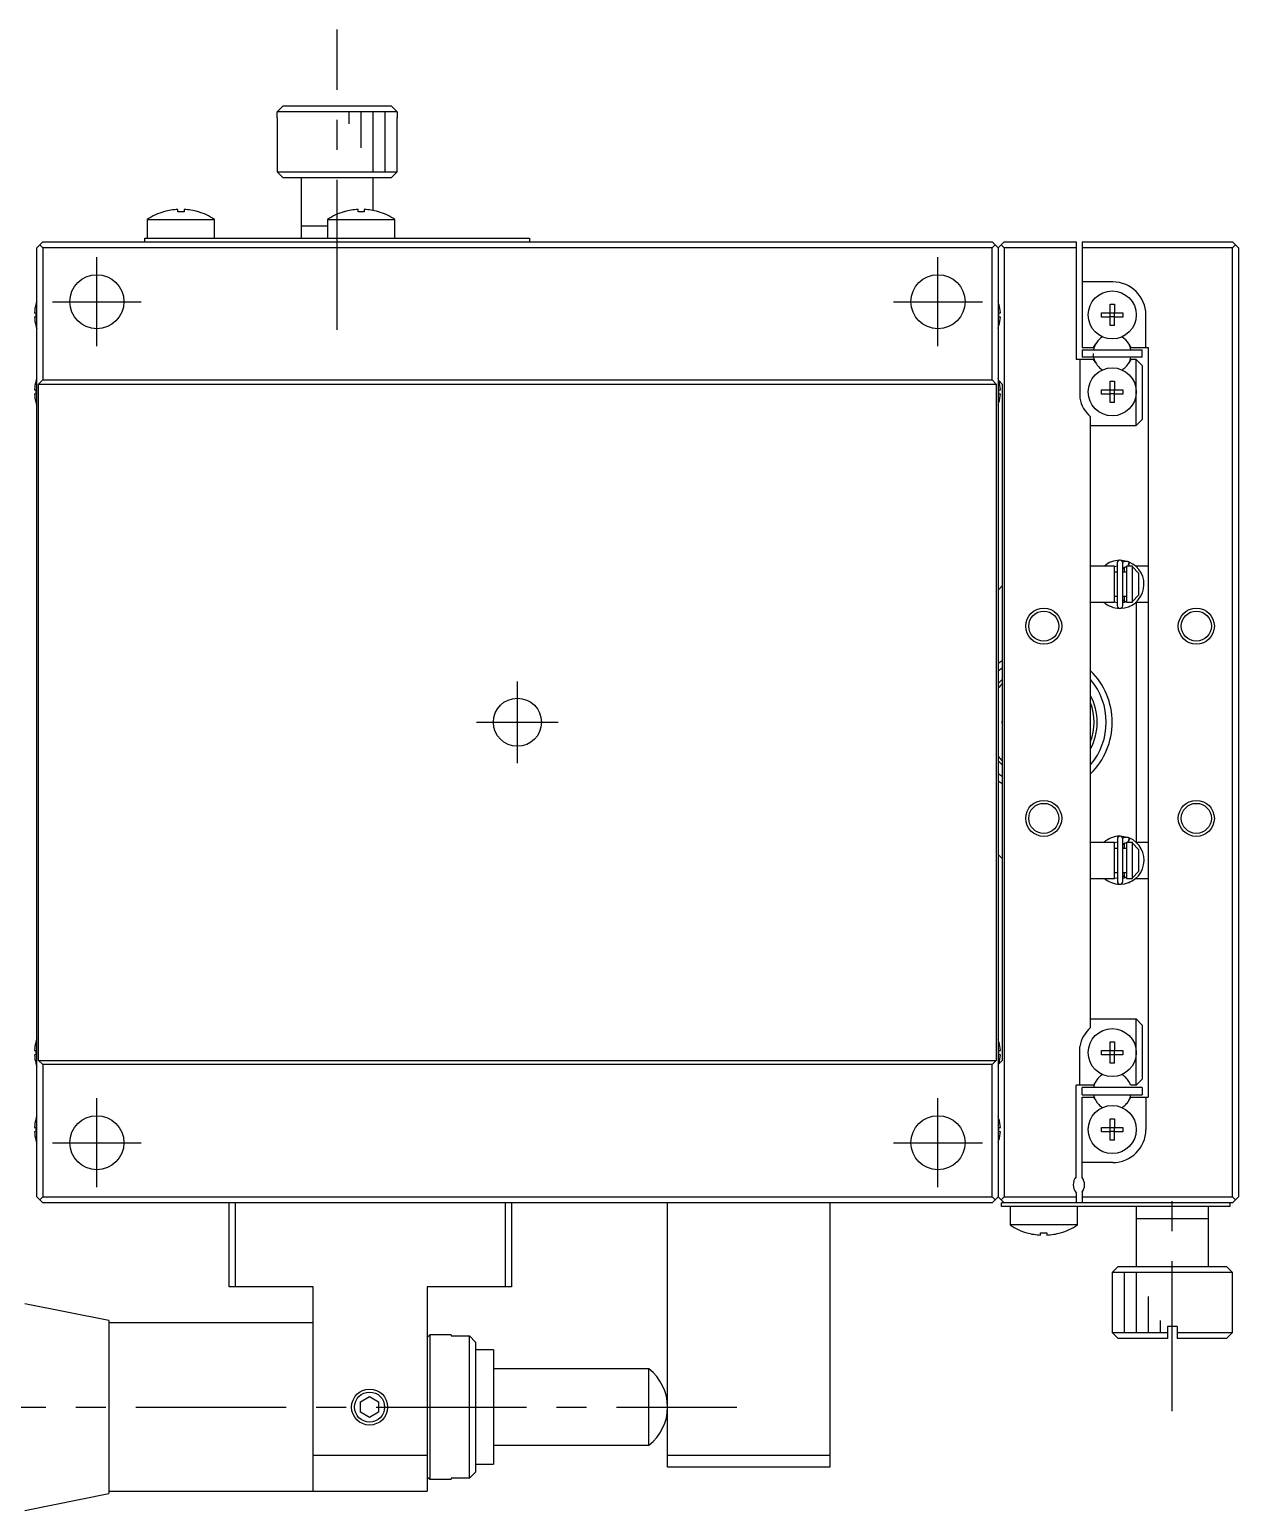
# Model space of a CAD drawing. Extents: x -465 to 395, y -48 to 622.
# Drawn here: x 294.6 to 395.2, y 263.7 to 386.9 of the extents above; entities that cross this region are included whole.
import ezdxf

# ---------------------------------------------------------------- set-up
doc = ezdxf.new("R2010")
doc.units = 0
doc.header["$LTSCALE"] = 10
doc.linetypes.add('CENTER', pattern=[2, 1.25, -0.25, 0.25, -0.25])
doc.layers.get('0').update_dxf_attribs({"linetype": 'CONTINUOUS'})
doc.layers.add('CENTER', color=1, linetype='CENTER')

msp = doc.modelspace()

# ---------------------------------------------------------------- linework, layer by layer
at = {"color": 7, "linetype": 'CONTINUOUS'}
for p, q in [((315.198112, 380.080489), (315.699899, 380.580489)), ((315.198112, 379.580489), (315.198112, 380.080489)), ((325.166061, 380.080489), (315.198112, 380.080489)), ((315.699899, 380.580489), (324.664273, 380.580489)), ((324.664273, 380.580489), (325.166061, 380.080489)), ((325.166061, 380.080489), (325.166061, 379.580489)), ((315.182086, 379.580489), (315.198112, 379.580489)), ((315.182086, 379.580489), (315.182086, 375.080489)), ((325.166061, 379.580489), (325.182086, 379.580489)), ((325.182086, 375.080489), (325.182086, 379.580489)), ((315.182086, 375.080489), (325.182086, 375.080489)), ((315.182086, 375.080489), (315.682086, 374.580489)), ((324.682086, 374.580489), (325.182086, 375.080489)), ((324.682086, 374.580489), (315.682086, 374.580489)), ((317.182086, 374.580489), (317.182086, 369.580489)), ((323.182086, 371.872564), (323.182086, 374.580489)), ((304.382086, 371.122952), (304.382086, 369.580489)), ((304.382086, 371.122952), (309.982086, 371.122952)), ((305.782947, 371.773693), (305.779939, 371.779862)), ((306.922086, 371.773693), (306.922086, 371.966951)), ((307.442086, 371.773693), (306.922086, 371.773693)), ((307.442086, 371.966951), (307.442086, 371.773693)), ((308.584234, 371.779862), (308.581225, 371.773693)), ((309.982086, 369.580489), (309.982086, 371.122952)), ((319.382086, 371.122952), (319.382086, 369.580489)), ((319.382086, 371.122952), (324.982086, 371.122952)), ((320.782947, 371.773693), (320.779939, 371.779862)), ((321.922086, 371.773693), (321.922086, 371.966951)), ((322.442086, 371.773693), (321.922086, 371.773693)), ((322.442086, 371.966951), (322.442086, 371.773693)), ((323.584234, 371.779862), (323.581225, 371.773693)), ((324.982086, 369.580489), (324.982086, 371.122952)), ((319.382086, 370.580489), (317.182086, 370.580489)), ((295.682086, 369.280489), (295.182086, 368.780489)), ((295.182086, 289.780489), (295.182086, 368.780489)), ((295.682086, 368.780489), (295.432086, 369.030489)), ((295.682086, 369.280489), (374.682086, 369.280489)), ((374.682086, 368.780489), (295.682086, 368.780489)), ((295.682086, 368.780489), (295.682086, 357.780489)), ((304.182086, 369.280489), (304.182086, 369.580489)), ((304.182086, 369.580489), (336.182086, 369.580489)), ((336.182086, 369.580489), (336.182086, 369.280489)), ((375.182086, 368.780489), (374.682086, 369.280489)), ((374.932086, 369.030489), (374.682086, 368.780489)), ((374.682086, 357.780489), (374.682086, 368.780489)), ((375.682086, 369.280489), (375.182086, 368.780489)), ((375.182086, 368.780489), (375.182086, 289.780489)), ((375.682086, 368.780489), (375.432086, 369.030489)), ((375.682086, 369.280489), (381.682086, 369.280489)), ((381.682086, 368.780489), (375.682086, 368.780489)), ((375.682086, 368.780489), (375.682086, 289.780489)), ((381.682086, 369.280489), (381.682086, 359.480489)), ((382.182086, 369.280489), (394.682086, 369.280489)), ((382.182086, 369.280489), (382.182086, 360.480489)), ((394.682086, 368.780489), (382.182086, 368.780489)), ((394.682086, 369.280489), (395.182086, 368.780489)), ((394.932086, 369.030489), (394.682086, 368.780489)), ((394.682086, 289.780489), (394.682086, 368.780489)), ((395.182086, 368.780489), (395.182086, 289.780489)), ((384.732086, 365.930489), (382.182086, 365.930489)), ((295.107942, 364.069105), (295.112565, 364.06685)), ((375.251608, 364.06685), (375.25623, 364.069105)), ((384.502086, 364.06685), (384.862086, 364.06685)), ((384.502086, 363.360489), (384.502086, 364.06685)), ((384.862086, 364.06685), (384.862086, 363.360489)), ((294.992227, 363.360489), (295.112565, 363.360489)), ((295.112565, 363.000489), (294.992227, 363.000489)), ((295.112565, 363.360489), (295.112565, 363.000489)), ((375.251608, 363.360489), (375.371945, 363.360489)), ((375.251608, 363.000489), (375.251608, 363.360489)), ((375.371945, 363.000489), (375.251608, 363.000489)), ((383.795725, 363.360489), (384.502086, 363.360489)), ((383.795725, 363.000489), (383.795725, 363.360489)), ((384.502086, 363.000489), (383.795725, 363.000489)), ((384.512458, 363.350117), (384.502086, 363.360489)), ((384.512458, 363.010861), (384.502086, 363.000489)), ((384.502086, 362.294127), (384.502086, 363.000489)), ((384.512458, 363.010861), (384.512458, 363.350117)), ((384.512458, 363.350117), (384.851714, 363.350117)), ((384.851714, 363.010861), (384.512458, 363.010861)), ((384.851714, 363.350117), (384.862086, 363.360489)), ((384.851714, 363.350117), (384.851714, 363.010861)), ((384.851714, 363.010861), (384.862086, 363.000489)), ((384.862086, 363.360489), (385.568448, 363.360489)), ((385.568448, 363.000489), (384.862086, 363.000489)), ((384.862086, 362.294127), (384.862086, 363.000489)), ((385.568448, 363.360489), (385.568448, 363.000489)), ((387.482086, 360.480489), (387.482086, 363.180489)), ((295.112565, 362.294127), (295.107942, 362.291873)), ((375.25623, 362.291873), (375.251608, 362.294127)), ((384.862086, 362.294127), (384.502086, 362.294127)), ((382.182086, 360.480489), (383.137674, 360.480489)), ((382.182086, 360.280489), (382.182086, 359.680489)), ((382.182086, 360.280489), (387.182086, 360.280489)), ((383.137674, 360.480489), (383.307271, 360.774239)), ((386.056902, 360.774239), (386.226498, 360.480489)), ((386.226498, 360.480489), (387.682086, 360.480489)), ((387.182086, 359.680489), (387.182086, 360.280489)), ((387.682086, 360.480489), (387.682086, 298.080489)), ((383.137674, 359.480489), (381.682086, 359.480489)), ((381.982086, 359.480489), (381.982086, 356.258474)), ((387.182086, 359.680487), (382.182086, 359.680487)), ((383.307271, 359.186739), (383.137674, 359.480489)), ((386.226498, 359.480489), (386.056902, 359.186739)), ((386.682086, 359.480489), (386.226498, 359.480489)), ((386.682086, 359.480489), (387.182086, 358.980489)), ((386.682086, 353.980489), (386.682086, 359.480489)), ((387.182086, 358.980489), (387.182086, 354.480489)), ((295.107942, 357.669105), (295.112565, 357.66685)), ((295.332086, 357.430489), (295.682086, 357.780489)), ((295.332086, 301.130489), (295.332086, 357.430489)), ((295.332086, 357.430489), (375.032086, 357.430489)), ((295.682086, 357.780489), (374.682086, 357.780489)), ((374.682086, 357.780489), (375.032086, 357.430489)), ((375.032086, 357.430489), (375.032086, 301.130489)), ((375.240387, 357.722188), (375.532086, 357.430489)), ((375.251608, 357.66685), (375.25623, 357.669105)), ((375.532086, 357.430489), (375.532086, 301.130489)), ((384.502086, 357.66685), (384.862086, 357.66685)), ((384.502086, 356.960489), (384.502086, 357.66685)), ((384.862086, 357.66685), (384.862086, 356.960489)), ((294.992227, 356.960489), (295.112565, 356.960489)), ((295.112565, 356.600489), (294.992227, 356.600489)), ((295.112565, 356.960489), (295.112565, 356.600489)), ((375.251608, 356.960489), (375.371945, 356.960489)), ((375.251608, 356.600489), (375.251608, 356.960489)), ((375.371945, 356.600489), (375.251608, 356.600489)), ((383.795725, 356.960489), (384.502086, 356.960489)), ((383.795725, 356.600489), (383.795725, 356.960489)), ((384.502086, 356.600489), (383.795725, 356.600489)), ((384.512458, 356.950117), (384.502086, 356.960489)), ((384.512458, 356.610861), (384.502086, 356.600489)), ((384.502086, 355.894127), (384.502086, 356.600489)), ((384.512458, 356.610861), (384.512458, 356.950117)), ((384.512458, 356.950117), (384.851714, 356.950117)), ((384.851714, 356.610861), (384.512458, 356.610861)), ((384.851714, 356.950117), (384.862086, 356.960489)), ((384.851714, 356.950117), (384.851714, 356.610861)), ((384.851714, 356.610861), (384.862086, 356.600489)), ((384.862086, 356.960489), (385.568448, 356.960489)), ((385.568448, 356.600489), (384.862086, 356.600489)), ((384.862086, 355.894127), (384.862086, 356.600489)), ((385.568448, 356.960489), (385.568448, 356.600489)), ((295.112565, 355.894127), (295.107942, 355.891873)), ((375.25623, 355.891873), (375.251608, 355.894127)), ((384.862086, 355.894127), (384.502086, 355.894127)), ((382.882086, 303.859551), (382.882086, 354.701427)), ((382.882086, 353.980489), (386.682086, 353.980489)), ((387.182086, 354.480489), (386.682086, 353.980489)), ((386.047496, 342.625901), (385.356249, 342.75965)), ((385.645463, 342.639278), (385.61104, 342.629541)), ((385.68032, 342.647284), (385.645463, 342.639278)), ((385.715526, 342.653539), (385.68032, 342.647284)), ((385.750997, 342.658029), (385.715526, 342.653539)), ((385.786644, 342.660741), (385.750997, 342.658029)), ((385.822381, 342.661669), (385.786644, 342.660741)), ((385.858121, 342.660812), (385.822381, 342.661669)), ((385.893775, 342.65817), (385.858121, 342.660812)), ((385.929258, 342.653751), (385.893775, 342.65817)), ((385.964483, 342.647564), (385.929258, 342.653751)), ((385.999362, 342.639623), (385.964483, 342.647564)), ((386.033811, 342.629948), (385.999362, 342.639623)), ((384.882086, 342.280489), (382.882086, 342.280489)), ((384.882035, 342.246505), (385.10254, 342.295723)), ((384.882086, 339.280489), (384.882086, 342.280489)), ((385.102592, 341.780489), (384.882086, 341.780489)), ((385.102592, 342.536118), (385.102592, 338.986118)), ((385.543836, 342.604968), (385.542005, 342.60419)), ((385.577137, 342.618095), (385.543836, 342.604968)), ((385.552592, 338.986118), (385.552592, 342.536118)), ((385.552592, 341.936566), (385.55289, 341.949352)), ((385.882086, 341.780489), (385.552592, 341.780489)), ((385.55289, 341.949352), (385.553839, 341.962817)), ((385.553839, 341.962817), (385.555435, 341.976218)), ((385.555435, 341.976218), (385.557676, 341.989526)), ((385.557676, 341.989526), (385.560557, 342.002708)), ((385.560557, 342.002708), (385.564072, 342.015736)), ((385.564072, 342.015736), (385.568213, 342.028578)), ((385.568213, 342.028578), (385.572971, 342.041205)), ((385.572971, 342.041205), (385.578337, 342.053587)), ((385.61104, 342.629541), (385.577137, 342.618095)), ((385.578337, 342.053587), (385.584299, 342.065695)), ((385.584299, 342.065695), (385.590845, 342.0775)), ((385.590845, 342.0775), (385.597961, 342.088974)), ((385.597961, 342.088974), (385.605633, 342.100089)), ((385.605633, 342.100089), (385.613843, 342.110816)), ((385.613843, 342.110816), (385.622573, 342.12113)), ((385.622573, 342.12113), (385.631806, 342.131005)), ((385.631806, 342.131005), (385.641521, 342.140414)), ((385.641521, 342.140414), (385.651695, 342.149334)), ((385.651695, 342.149334), (385.662306, 342.15774)), ((385.662306, 342.15774), (385.67333, 342.165609)), ((385.67333, 342.165609), (385.684741, 342.172921)), ((385.682086, 342.171634), (385.682086, 341.780489)), ((385.684741, 342.172921), (385.696512, 342.179654)), ((385.696512, 342.179654), (385.708614, 342.185788)), ((385.708614, 342.185788), (385.721018, 342.191306)), ((385.721018, 342.191306), (385.733694, 342.196192)), ((385.733694, 342.196192), (385.746609, 342.200429)), ((385.746609, 342.200429), (385.75973, 342.204005)), ((385.75973, 342.204005), (385.773024, 342.206909)), ((385.773024, 342.206909), (385.786456, 342.209131)), ((385.786456, 342.209131), (385.79999, 342.210663)), ((385.79999, 342.210663), (385.813589, 342.2115)), ((385.813589, 342.2115), (385.827219, 342.211638)), ((385.827219, 342.211638), (385.84084, 342.211076)), ((385.84084, 342.211076), (385.854418, 342.209816)), ((385.854418, 342.209816), (385.867915, 342.207861)), ((385.867915, 342.207861), (385.881294, 342.205216)), ((385.881294, 342.205216), (385.882091, 342.205036)), ((385.882086, 342.280489), (385.882086, 339.280489)), ((386.382086, 342.280489), (385.882086, 342.280489)), ((385.989771, 342.280489), (385.996906, 342.294617)), ((385.996906, 342.294617), (386.004142, 342.309418)), ((386.031906, 342.344863), (386.000734, 342.280485)), ((386.004142, 342.309418), (386.011433, 342.324797)), ((386.011433, 342.324797), (386.018731, 342.340653)), ((386.018731, 342.340653), (386.025989, 342.356884)), ((386.025989, 342.356884), (386.03316, 342.373385)), ((386.108225, 342.60142), (386.031906, 342.344863)), ((386.03316, 342.373385), (386.040198, 342.390049)), ((386.067743, 342.618562), (386.033811, 342.629948)), ((386.040198, 342.390049), (386.047056, 342.406769)), ((386.047056, 342.406769), (386.053692, 342.423437)), ((386.053692, 342.423437), (386.060061, 342.439944)), ((386.060061, 342.439944), (386.066123, 342.456184)), ((386.066123, 342.456184), (386.071838, 342.472051)), ((386.09933, 342.606225), (386.067743, 342.618562)), ((386.071838, 342.472051), (386.077169, 342.487444)), ((386.077169, 342.487444), (386.082083, 342.502262)), ((386.082083, 342.502262), (386.086547, 342.51641)), ((386.086547, 342.51641), (386.090531, 342.529796)), ((386.141659, 342.587394), (386.088235, 342.60969)), ((386.090531, 342.529796), (386.094012, 342.542334)), ((386.094012, 342.542334), (386.096965, 342.553942)), ((386.096965, 342.553942), (386.099373, 342.564545)), ((386.100182, 342.605728), (386.09933, 342.606225)), ((386.099373, 342.564545), (386.101218, 342.574075)), ((386.102801, 342.600342), (386.100182, 342.605728)), ((386.101218, 342.574075), (386.10249, 342.58247)), ((386.10249, 342.58247), (386.10318, 342.589676)), ((386.103284, 342.595647), (386.102801, 342.600342)), ((386.10318, 342.589676), (386.103284, 342.595647)), ((386.382086, 339.280489), (386.382086, 342.280489)), ((386.382086, 342.226172), (386.882086, 341.697004)), ((387.682086, 342.280489), (386.626417, 342.280489)), ((386.882086, 341.697004), (386.882086, 339.863974)), ((375.532086, 340.630489), (375.182086, 340.280489)), ((382.882086, 339.280489), (384.882086, 339.280489)), ((384.881917, 339.275645), (384.866764, 339.280255)), ((385.102538, 339.226826), (384.881917, 339.275645)), ((384.882086, 339.780489), (385.102592, 339.780489)), ((385.552592, 339.780489), (385.882086, 339.780489)), ((385.552616, 339.582115), (385.552592, 339.58567)), ((385.882117, 339.312943), (385.552609, 339.2265)), ((385.55312, 339.568623), (385.552616, 339.582115)), ((385.554274, 339.555169), (385.55312, 339.568623)), ((385.556077, 339.541783), (385.554274, 339.555169)), ((385.558525, 339.528496), (385.556077, 339.541783)), ((385.561614, 339.515339), (385.558525, 339.528496)), ((385.565337, 339.502344), (385.561614, 339.515339)), ((385.569688, 339.48954), (385.565337, 339.502344)), ((385.574658, 339.476957), (385.569688, 339.48954)), ((385.580236, 339.464627), (385.574658, 339.476957)), ((385.586412, 339.452579), (385.580236, 339.464627)), ((385.593173, 339.440842), (385.586412, 339.452579)), ((385.600505, 339.429446), (385.593173, 339.440842)), ((385.608392, 339.418419), (385.600505, 339.429446)), ((385.616817, 339.407789), (385.608392, 339.418419)), ((385.625762, 339.397584), (385.616817, 339.407789)), ((385.635207, 339.38783), (385.625762, 339.397584)), ((385.645131, 339.378553), (385.635207, 339.38783)), ((385.655511, 339.369779), (385.645131, 339.378553)), ((385.666323, 339.361532), (385.655511, 339.369779)), ((385.67754, 339.353835), (385.666323, 339.361532)), ((385.689137, 339.346709), (385.67754, 339.353835)), ((385.682086, 339.780489), (385.682086, 339.350821)), ((385.701083, 339.340175), (385.689137, 339.346709)), ((385.71335, 339.334252), (385.701083, 339.340175)), ((385.725907, 339.328958), (385.71335, 339.334252)), ((385.73872, 339.324309), (385.725907, 339.328958)), ((385.751757, 339.320318), (385.73872, 339.324309)), ((385.764983, 339.316998), (385.751757, 339.320318)), ((385.778363, 339.314359), (385.764983, 339.316998)), ((385.791861, 339.312409), (385.778363, 339.314359)), ((385.805441, 339.311154), (385.791861, 339.312409)), ((385.819065, 339.310597), (385.805441, 339.311154)), ((385.832698, 339.31074), (385.819065, 339.310597)), ((385.846302, 339.311582), (385.832698, 339.31074)), ((385.85984, 339.31312), (385.846302, 339.311582)), ((385.873276, 339.31535), (385.85984, 339.31312)), ((385.882102, 339.317203), (385.873276, 339.31535)), ((385.882086, 339.280489), (386.382086, 339.280489)), ((386.882086, 339.863974), (386.382086, 339.334806)), ((386.670338, 339.280489), (387.682086, 339.280489)), ((386.682086, 339.280489), (386.682086, 319.280489)), ((386.043587, 338.895376), (386.09933, 338.916011)), ((386.098858, 338.916938), (386.129115, 338.92989)), ((386.104494, 338.920177), (386.107996, 338.920787)), ((384.882086, 319.280489), (382.882086, 319.280489)), ((384.88184, 319.28132), (385.111769, 319.333407)), ((384.882086, 316.280489), (384.882086, 319.280489)), ((385.111821, 319.573802), (385.111821, 316.023802)), ((386.056724, 319.663585), (385.365477, 319.797334)), ((385.553065, 319.642652), (385.551233, 319.641874)), ((385.586366, 319.655778), (385.553065, 319.642652)), ((385.561821, 316.023802), (385.561821, 319.573802)), ((385.620269, 319.667224), (385.586366, 319.655778)), ((385.654691, 319.676962), (385.620269, 319.667224)), ((385.689548, 319.684968), (385.654691, 319.676962)), ((385.724755, 319.691223), (385.689548, 319.684968)), ((385.70574, 319.217337), (385.717843, 319.223472)), ((385.717843, 319.223472), (385.730247, 319.22899)), ((385.760225, 319.695712), (385.724755, 319.691223)), ((385.730247, 319.22899), (385.742922, 319.233875)), ((385.742922, 319.233875), (385.755838, 319.238113)), ((385.755838, 319.238113), (385.768959, 319.241689)), ((385.795872, 319.698424), (385.760225, 319.695712)), ((385.768959, 319.241689), (385.782253, 319.244593)), ((385.782253, 319.244593), (385.795684, 319.246814)), ((385.795684, 319.246814), (385.809218, 319.248346)), ((385.831609, 319.699353), (385.795872, 319.698424)), ((385.809218, 319.248346), (385.822818, 319.249183)), ((385.822818, 319.249183), (385.836447, 319.249321)), ((385.867349, 319.698496), (385.831609, 319.699353)), ((385.836447, 319.249321), (385.850069, 319.24876)), ((385.850069, 319.24876), (385.863647, 319.2475)), ((385.863647, 319.2475), (385.877143, 319.245544)), ((385.903004, 319.695854), (385.867349, 319.698496)), ((385.877143, 319.245544), (385.882101, 319.244647)), ((385.882086, 319.280489), (385.882086, 316.280489)), ((386.382086, 319.280489), (385.882086, 319.280489)), ((385.938487, 319.691434), (385.903004, 319.695854)), ((385.973711, 319.685247), (385.938487, 319.691434)), ((386.008591, 319.677307), (385.973711, 319.685247)), ((385.978526, 319.280489), (385.984835, 319.291609)), ((385.984835, 319.291609), (385.991365, 319.303597)), ((386.041134, 319.382547), (385.988999, 319.280474)), ((385.991365, 319.303597), (385.998077, 319.316382)), ((385.998077, 319.316382), (386.004932, 319.329887)), ((386.004932, 319.329887), (386.011888, 319.344031)), ((386.043039, 319.667632), (386.008591, 319.677307)), ((386.011888, 319.344031), (386.018903, 319.358728)), ((386.018903, 319.358728), (386.025935, 319.373892)), ((386.025935, 319.373892), (386.032943, 319.38943)), ((386.032943, 319.38943), (386.039883, 319.405249)), ((386.039883, 319.405249), (386.046715, 319.421255)), ((386.117453, 319.639104), (386.041134, 319.382547)), ((386.076971, 319.656246), (386.043039, 319.667632)), ((386.046715, 319.421255), (386.053397, 319.437352)), ((386.053397, 319.437352), (386.059889, 319.453442)), ((386.059889, 319.453442), (386.066152, 319.46943)), ((386.066152, 319.46943), (386.072149, 319.485219)), ((386.072149, 319.485219), (386.077843, 319.500714)), ((386.108558, 319.643909), (386.076971, 319.656246)), ((386.077843, 319.500714), (386.083201, 319.515823)), ((386.083201, 319.515823), (386.08819, 319.530454)), ((386.08819, 319.530454), (386.092781, 319.544521)), ((386.092781, 319.544521), (386.096945, 319.557938)), ((386.096945, 319.557938), (386.100658, 319.570625)), ((386.100658, 319.570625), (386.103898, 319.582506)), ((386.103898, 319.582506), (386.106644, 319.59351)), ((386.106644, 319.59351), (386.108882, 319.60357)), ((386.109411, 319.643412), (386.108558, 319.643909)), ((386.108882, 319.60357), (386.110596, 319.612627)), ((386.112067, 319.637823), (386.109411, 319.643412)), ((386.110596, 319.612627), (386.111777, 319.620625)), ((386.150681, 319.624582), (386.111033, 319.641739)), ((386.111777, 319.620625), (386.112418, 319.627517)), ((386.112515, 319.633261), (386.112067, 319.637823)), ((386.112418, 319.627517), (386.112515, 319.633261)), ((386.382086, 316.280489), (386.382086, 319.280489)), ((386.382086, 319.226172), (386.882086, 318.697004)), ((387.682086, 319.280489), (386.678404, 319.280489)), ((375.182086, 318.280489), (375.532086, 317.930489)), ((385.111821, 318.780489), (384.882086, 318.780489)), ((385.56182, 318.97425), (385.562119, 318.987036)), ((385.882086, 318.780489), (385.561821, 318.780489)), ((385.562119, 318.987036), (385.563067, 319.0005)), ((385.563067, 319.0005), (385.564664, 319.013902)), ((385.564664, 319.013902), (385.566905, 319.027209)), ((385.566905, 319.027209), (385.569786, 319.040392)), ((385.569786, 319.040392), (385.5733, 319.053419)), ((385.5733, 319.053419), (385.577441, 319.066262)), ((385.577441, 319.066262), (385.5822, 319.078889)), ((385.5822, 319.078889), (385.587565, 319.091271)), ((385.587565, 319.091271), (385.593528, 319.103379)), ((385.593528, 319.103379), (385.600074, 319.115184)), ((385.600074, 319.115184), (385.60719, 319.126658)), ((385.60719, 319.126658), (385.614861, 319.137772)), ((385.614861, 319.137772), (385.623071, 319.1485)), ((385.623071, 319.1485), (385.631802, 319.158814)), ((385.631802, 319.158814), (385.641035, 319.168688)), ((385.641035, 319.168688), (385.650749, 319.178098)), ((385.650749, 319.178098), (385.660924, 319.187017)), ((385.660924, 319.187017), (385.671535, 319.195423)), ((385.671535, 319.195423), (385.682559, 319.203293)), ((385.682086, 319.203213), (385.682086, 318.780489)), ((385.682559, 319.203293), (385.69397, 319.210605)), ((385.69397, 319.210605), (385.70574, 319.217337)), ((386.882086, 318.697004), (386.882086, 316.863974)), ((384.882086, 316.780489), (385.111821, 316.780489)), ((385.561821, 316.780489), (385.882086, 316.780489)), ((385.682086, 316.780489), (385.682086, 316.394257)), ((386.882086, 316.863974), (386.382086, 316.334806)), ((382.882086, 316.280489), (384.882086, 316.280489)), ((385.111766, 316.264509), (384.881994, 316.316093)), ((385.561845, 316.619798), (385.56182, 316.623353)), ((385.882172, 316.347145), (385.561838, 316.264183)), ((385.562348, 316.606307), (385.561845, 316.619798)), ((385.563503, 316.592852), (385.562348, 316.606307)), ((385.565305, 316.579466), (385.563503, 316.592852)), ((385.567754, 316.56618), (385.565305, 316.579466)), ((385.570842, 316.553023), (385.567754, 316.56618)), ((385.574566, 316.540027), (385.570842, 316.553023)), ((385.578917, 316.527223), (385.574566, 316.540027)), ((385.583886, 316.514641), (385.578917, 316.527223)), ((385.589465, 316.502311), (385.583886, 316.514641)), ((385.595641, 316.490263), (385.589465, 316.502311)), ((385.602402, 316.478526), (385.595641, 316.490263)), ((385.609733, 316.46713), (385.602402, 316.478526)), ((385.61762, 316.456103), (385.609733, 316.46713)), ((385.626046, 316.445473), (385.61762, 316.456103)), ((385.634991, 316.435267), (385.626046, 316.445473)), ((385.644436, 316.425513), (385.634991, 316.435267)), ((385.65436, 316.416237), (385.644436, 316.425513)), ((385.66474, 316.407463), (385.65436, 316.416237)), ((385.675551, 316.399216), (385.66474, 316.407463)), ((385.686769, 316.391518), (385.675551, 316.399216)), ((385.698365, 316.384392), (385.686769, 316.391518)), ((385.710312, 316.377858), (385.698365, 316.384392)), ((385.722579, 316.371935), (385.710312, 316.377858)), ((385.735135, 316.366642), (385.722579, 316.371935)), ((385.747949, 316.361992), (385.735135, 316.366642)), ((385.760986, 316.358002), (385.747949, 316.361992)), ((385.774212, 316.354682), (385.760986, 316.358002)), ((385.787592, 316.352043), (385.774212, 316.354682)), ((385.80109, 316.350093), (385.787592, 316.352043)), ((385.814669, 316.348837), (385.80109, 316.350093)), ((385.828294, 316.34828), (385.814669, 316.348837)), ((385.841927, 316.348424), (385.828294, 316.34828)), ((385.85553, 316.349266), (385.841927, 316.348424)), ((385.869069, 316.350804), (385.85553, 316.349266)), ((385.882088, 316.352953), (385.869069, 316.350804)), ((385.882086, 316.280489), (386.382086, 316.280489)), ((386.052815, 315.933059), (386.108558, 315.953694)), ((386.108086, 315.954621), (386.138344, 315.967574)), ((386.113723, 315.957861), (386.117224, 315.95847)), ((386.636884, 316.280489), (387.682086, 316.280489)), ((382.882086, 304.580489), (386.682086, 304.580489)), ((386.682086, 304.580489), (387.182086, 304.080489)), ((386.682086, 299.080489), (386.682086, 304.580489)), ((387.182086, 304.080489), (387.182086, 299.580489)), ((295.107942, 302.669105), (295.112565, 302.66685)), ((375.251608, 302.66685), (375.25623, 302.669105)), ((381.982086, 299.080489), (381.982086, 302.302504)), ((384.502086, 302.66685), (384.862086, 302.66685)), ((384.502086, 301.960489), (384.502086, 302.66685)), ((384.862086, 302.66685), (384.862086, 301.960489)), ((294.992227, 301.960489), (295.112565, 301.960489)), ((295.112565, 301.600489), (294.992227, 301.600489)), ((295.112565, 300.894127), (295.107942, 300.891873)), ((295.112565, 301.960489), (295.112565, 301.600489)), ((295.332086, 301.130489), (375.032086, 301.130489)), ((295.682086, 300.780489), (295.332086, 301.130489)), ((374.682086, 300.780489), (295.682086, 300.780489)), ((295.682086, 300.780489), (295.682086, 289.780489)), ((375.032086, 301.130489), (374.682086, 300.780489)), ((374.682086, 289.780489), (374.682086, 300.780489)), ((375.532086, 301.130489), (375.240387, 300.838789)), ((375.251608, 301.960489), (375.371945, 301.960489)), ((375.251608, 301.600489), (375.251608, 301.960489)), ((375.371945, 301.600489), (375.251608, 301.600489)), ((375.25623, 300.891873), (375.251608, 300.894127)), ((383.795725, 301.960489), (384.502086, 301.960489)), ((383.795725, 301.600489), (383.795725, 301.960489)), ((384.502086, 301.600489), (383.795725, 301.600489)), ((384.512458, 301.950117), (384.502086, 301.960489)), ((384.512458, 301.610861), (384.502086, 301.600489)), ((384.502086, 300.894127), (384.502086, 301.600489)), ((384.862086, 300.894127), (384.502086, 300.894127)), ((384.512458, 301.610861), (384.512458, 301.950117)), ((384.512458, 301.950117), (384.851714, 301.950117)), ((384.851714, 301.610861), (384.512458, 301.610861)), ((384.851714, 301.950117), (384.862086, 301.960489)), ((384.851714, 301.950117), (384.851714, 301.610861)), ((384.851714, 301.610861), (384.862086, 301.600489)), ((384.862086, 301.960489), (385.568448, 301.960489)), ((385.568448, 301.600489), (384.862086, 301.600489)), ((384.862086, 300.894127), (384.862086, 301.600489)), ((385.568448, 301.960489), (385.568448, 301.600489)), ((387.182086, 299.580489), (386.682086, 299.080489)), ((381.682086, 291.441927), (381.682086, 299.080489)), ((383.137674, 299.080489), (381.682086, 299.080489)), ((387.182086, 298.880491), (382.182086, 298.880491)), ((382.182086, 298.280489), (382.182086, 298.880489)), ((382.182086, 298.280489), (387.182086, 298.280489)), ((383.307271, 299.374239), (383.137674, 299.080489)), ((386.226498, 299.080489), (386.056902, 299.374239)), ((386.682086, 299.080489), (386.226498, 299.080489)), ((387.182086, 298.880489), (387.182086, 298.280489)), ((382.182086, 298.080489), (383.137674, 298.080489)), ((382.182086, 291.380489), (382.182086, 298.080489)), ((383.137674, 298.080489), (383.307271, 297.786739)), ((386.056902, 297.786739), (386.226498, 298.080489)), ((386.226498, 298.080489), (387.682086, 298.080489)), ((387.482086, 298.080489), (387.482086, 295.380489)), ((295.107942, 296.269105), (295.112565, 296.26685)), ((375.251608, 296.26685), (375.25623, 296.269105)), ((384.502086, 296.26685), (384.862086, 296.26685)), ((384.502086, 295.560489), (384.502086, 296.26685)), ((384.862086, 296.26685), (384.862086, 295.560489)), ((294.992227, 295.560489), (295.112565, 295.560489)), ((295.112565, 295.200489), (294.992227, 295.200489)), ((295.112565, 295.560489), (295.112565, 295.200489)), ((375.251608, 295.560489), (375.371945, 295.560489)), ((375.251608, 295.200489), (375.251608, 295.560489)), ((375.371945, 295.200489), (375.251608, 295.200489)), ((383.795725, 295.560489), (384.502086, 295.560489)), ((383.795725, 295.200489), (383.795725, 295.560489)), ((384.502086, 295.200489), (383.795725, 295.200489)), ((384.512458, 295.550117), (384.502086, 295.560489)), ((384.512458, 295.210861), (384.502086, 295.200489)), ((384.502086, 294.494127), (384.502086, 295.200489)), ((384.512458, 295.210861), (384.512458, 295.550117)), ((384.512458, 295.550117), (384.851714, 295.550117)), ((384.851714, 295.210861), (384.512458, 295.210861)), ((384.851714, 295.550117), (384.862086, 295.560489)), ((384.851714, 295.550117), (384.851714, 295.210861)), ((384.851714, 295.210861), (384.862086, 295.200489)), ((384.862086, 295.560489), (385.568448, 295.560489)), ((385.568448, 295.200489), (384.862086, 295.200489)), ((384.862086, 294.494127), (384.862086, 295.200489)), ((385.568448, 295.560489), (385.568448, 295.200489)), ((295.112565, 294.494127), (295.107942, 294.491873)), ((375.25623, 294.491873), (375.251608, 294.494127)), ((384.862086, 294.494127), (384.502086, 294.494127)), ((384.732086, 292.630489), (382.182086, 292.630489)), ((295.182086, 289.780489), (295.682086, 289.280489)), ((295.432086, 289.530489), (295.682086, 289.780489)), ((295.682086, 289.780489), (374.682086, 289.780489)), ((374.682086, 289.780489), (374.932086, 289.530489)), ((374.682086, 289.280489), (375.182086, 289.780489)), ((375.182086, 289.780489), (375.682086, 289.280489)), ((375.432086, 289.530489), (375.682086, 289.780489)), ((375.682086, 289.780489), (381.682086, 289.780489)), ((381.682086, 290.119051), (381.682086, 289.280489)), ((382.182086, 290.180489), (382.182086, 289.280489)), ((382.182086, 289.780489), (394.682086, 289.780489)), ((394.682086, 289.780489), (394.932086, 289.530489)), ((394.682086, 289.280489), (395.182086, 289.780489)), ((374.682086, 289.280489), (295.682086, 289.280489)), ((311.182086, 282.280489), (311.182086, 289.280489)), ((311.682086, 289.280489), (311.682086, 282.280489)), ((334.182086, 282.280489), (334.182086, 289.280489)), ((334.682086, 289.280489), (334.682086, 282.280489)), ((347.682086, 267.280489), (347.682086, 289.280489)), ((361.182086, 289.280489), (361.182086, 267.280489)), ((375.482086, 288.980489), (375.482086, 289.280489)), ((394.682086, 289.280489), (375.482086, 289.280489)), ((394.482086, 288.980489), (375.482086, 288.980489)), ((376.182086, 288.980489), (376.182086, 287.438026)), ((381.782086, 287.438026), (381.782086, 288.980489)), ((386.682086, 288.980489), (386.682086, 283.980489)), ((392.682086, 283.980489), (392.682086, 288.980489)), ((394.482086, 289.280489), (394.482086, 288.980489)), ((381.782086, 287.438026), (376.182086, 287.438026)), ((386.682086, 287.980489), (392.682086, 287.980489)), ((377.579939, 286.781116), (377.582947, 286.787284)), ((378.722086, 286.787284), (379.242086, 286.787284)), ((378.722086, 286.594027), (378.722086, 286.787284)), ((379.242086, 286.787284), (379.242086, 286.594027)), ((380.381225, 286.787284), (380.384234, 286.781116)), ((385.182086, 283.980489), (384.682086, 283.480489)), ((394.682086, 283.480489), (384.682086, 283.480489)), ((384.682086, 283.480489), (384.682086, 278.480489)), ((385.182086, 283.980489), (394.182086, 283.980489)), ((394.682086, 283.480489), (394.182086, 283.980489)), ((394.682086, 278.480489), (394.682086, 283.480489)), ((318.182086, 282.280489), (311.182086, 282.280489)), ((318.182086, 265.280489), (318.182086, 282.280489)), ((334.682086, 282.280489), (327.682086, 282.280489)), ((327.682086, 282.280489), (327.682086, 265.280489)), ((301.182086, 279.480489), (294.182086, 280.880489)), ((301.182086, 279.480489), (301.182086, 265.080489)), ((318.182086, 279.280489), (301.182086, 279.280489)), ((390.082086, 278.980489), (389.282086, 278.980489)), ((389.282086, 278.980489), (389.282086, 277.980489)), ((390.082086, 278.980489), (390.082086, 277.980489)), ((327.882086, 278.280489), (327.682086, 278.080489)), ((327.882086, 278.280489), (327.882086, 266.280489)), ((329.682086, 278.280489), (327.882086, 278.280489)), ((329.682086, 278.280489), (329.682086, 278.196569)), ((329.682086, 278.196569), (331.182086, 278.196569)), ((331.182086, 266.364409), (331.182086, 278.196569)), ((331.182086, 278.196569), (331.682086, 277.688816)), ((331.682086, 277.688816), (331.682086, 266.872162)), ((384.682086, 278.480489), (389.282086, 278.480489)), ((384.682086, 278.480489), (385.182086, 277.980489)), ((389.282086, 277.980489), (385.182086, 277.980489)), ((390.082086, 278.480489), (394.682086, 278.480489)), ((394.182086, 277.980489), (390.082086, 277.980489)), ((394.182086, 277.980489), (394.682086, 278.480489)), ((333.182086, 277.030489), (331.682086, 277.030489)), ((333.182086, 277.030489), (333.182086, 267.530489)), ((346.114907, 275.455489), (333.182086, 275.455489)), ((346.114907, 269.105489), (346.114907, 275.455489)), ((322.132086, 272.713502), (322.882086, 273.146514)), ((322.132086, 271.847476), (322.132086, 272.713502)), ((322.882086, 273.146514), (323.632086, 272.713502)), ((323.632086, 272.713502), (323.632086, 271.847476)), ((322.882086, 271.414463), (322.132086, 271.847476)), ((323.632086, 271.847476), (322.882086, 271.414463)), ((333.182086, 269.105489), (346.114907, 269.105489)), ((318.182086, 268.280489), (327.682086, 268.280489)), ((331.682086, 267.530489), (333.182086, 267.530489)), ((347.682086, 268.280489), (361.182086, 268.280489)), ((327.682086, 266.480489), (327.882086, 266.280489)), ((327.882086, 266.280489), (329.682086, 266.280489)), ((329.682086, 266.364409), (329.682086, 266.280489)), ((331.182086, 266.364409), (329.682086, 266.364409)), ((331.682086, 266.872162), (331.182086, 266.364409)), ((361.182086, 267.280489), (347.682086, 267.280489)), ((294.182086, 263.680489), (301.182086, 265.080489)), ((301.182086, 265.280489), (327.682086, 265.280489))]:
    msp.add_line(p, q, dxfattribs=at)
at = {"color": 3, "linetype": 'CONTINUOUS'}
for p, q in [((321.182086, 379.080489), (321.182086, 380.080489)), ((322.182086, 377.080489), (322.182086, 380.080489)), ((323.182086, 375.080489), (323.182086, 380.080489)), ((324.182086, 375.080489), (324.182086, 380.080489)), ((385.682086, 283.480489), (385.682086, 278.480489)), ((386.682086, 283.480489), (386.682086, 278.480489)), ((387.682086, 281.480489), (387.682086, 278.480489)), ((388.682086, 279.480489), (388.682086, 278.480489))]:
    msp.add_line(p, q, dxfattribs=at)
at = {"color": 7, "linetype": 'CONTINUOUS'}
for centre, radius in [((300.182086, 364.280489), 2.25), ((370.182086, 364.280489), 2.25), ((384.682086, 363.180489), 2), ((384.682086, 356.780489), 2), ((378.982086, 337.280489), 1.25), ((391.682086, 337.280489), 1.25), ((335.182086, 329.280489), 2), ((378.982086, 321.280489), 1.25), ((391.682086, 321.280489), 1.25), ((384.682086, 301.780489), 2), ((384.682086, 295.380489), 2), ((300.182086, 294.280489), 2.25), ((370.182086, 294.280489), 2.25), ((322.882086, 272.280489), 1.25)]:
    msp.add_circle(centre, radius, dxfattribs=at)
at = {"color": 3, "linetype": 'CONTINUOUS'}
for centre in [(378.982086, 337.280489), (391.682086, 337.280489), (378.982086, 321.280489), (391.682086, 321.280489), (322.882086, 272.280489)]:
    msp.add_circle(centre, 1.5, dxfattribs=at)
at = {"color": 7, "linetype": 'CONTINUOUS'}
for centre, radius, start, end in [((307.182086, 366.980489), 5, 106.285843, 124.055798), ((307.182086, 366.980489), 4.993235, 92.984767, 106.272555), ((307.182086, 366.980489), 4.993235, 73.727445, 87.015233), ((307.182086, 366.980489), 5, 55.944202, 73.714157), ((322.182086, 366.980489), 5, 106.285843, 124.055798), ((322.182086, 366.980489), 4.993235, 92.984767, 106.272555), ((322.182086, 366.980489), 4.993235, 73.727445, 87.015233), ((322.182086, 366.980489), 5, 55.944202, 73.714157), ((384.732086, 363.180489), 2.75, 0, 90), ((298.182086, 363.180489), 3.194933, 163.893288, 176.770291), ((298.182086, 363.180489), 3.2, 159.635865, 163.877467), ((372.182086, 363.180489), 3.2, 16.122533, 20.364135), ((372.182086, 363.180489), 3.194933, 3.229709, 16.106712), ((298.182086, 363.180489), 3.194933, 183.229709, 196.106712), ((372.182086, 363.180489), 3.194933, 343.893288, 356.770291), ((298.182086, 363.180489), 3.2, 196.122533, 200.364135), ((372.182086, 363.180489), 3.2, 339.635865, 343.877467), ((384.797086, 359.865679), 1.75, 121.886504, 135.004406), ((384.682086, 359.980488), 1.5875, 120.433182, 134.999975), ((384.682086, 359.980488), 1.5875, 30.000031, 59.566818), ((384.567086, 359.865679), 1.75, 44.995594, 58.113496), ((384.682086, 359.980488), 1.5875, 180, 210), ((384.682086, 359.980488), 1.5875, 149.999969, 169.106967), ((384.682086, 359.980489), 1.5875, 135, 150), ((384.682086, 359.980488), 1.5875, 10.893033, 30), ((384.682086, 359.980489), 1.5875, 210, 225), ((384.682086, 359.980488), 1.5875, 224.999975, 239.566737), ((384.797086, 360.095299), 1.75, 224.995594, 238.113496), ((384.682086, 359.980488), 1.5875, 300.433263, 315.000025), ((384.567086, 360.095299), 1.75, 301.886504, 315.004406), ((384.682086, 359.980488), 1.5875, 315.000026, 349.10691), ((298.182086, 356.780489), 3.194933, 163.893288, 176.770291), ((298.182086, 356.780489), 3.2, 159.635865, 163.877467), ((372.182086, 356.780489), 3.2, 16.122533, 20.364135), ((372.182086, 356.780489), 3.194933, 3.229709, 16.106712), ((298.182086, 356.780489), 3.194933, 183.229709, 196.106712), ((372.182086, 356.780489), 3.194933, 343.893288, 356.770291), ((384.682086, 356.780489), 2.75, 190.942499, 229.114807), ((298.182086, 356.780489), 3.2, 196.122533, 200.364135), ((372.182086, 356.780489), 3.2, 339.635865, 343.877467), ((385.329293, 340.756327), 2.003618, 90.78297, 130.460387), ((385.327592, 342.536118), 0.225, 0, 180), ((385.327233, 340.761279), 1.998953, 270.830461, 67.286566), ((385.325973, 340.756534), 1.994111, 227.758977, 269.233591), ((385.327592, 338.986118), 0.225, 180, 0), ((378.682086, 329.280489), 6, 121.668243, 125.685335), ((378.682086, 329.280489), 5.5, 124.940627, 129.521196), ((378.682086, 329.280489), 4.75, 131.541159, 137.463102), ((378.682086, 329.280489), 6, 314.427004, 45.572996), ((378.682086, 329.280489), 5.5, 319.785829, 40.214171), ((378.682086, 329.280489), 4.5, 134.427004, 141.057559), ((378.682086, 329.280489), 4.75, 332.154524, 27.845476), ((378.682086, 329.280489), 4.5, 338.96053, 21.03947), ((378.682086, 329.280489), 3.175, 172.80516, 187.19484), ((378.682086, 329.280489), 4.5, 218.942441, 225.572996), ((378.682086, 329.280489), 4.75, 222.536898, 228.458841), ((378.682086, 329.280489), 5.5, 230.478804, 235.059373), ((378.682086, 329.280489), 6, 234.314665, 238.331757), ((385.338333, 317.79496), 2.002667, 90.777946, 132.110892), ((385.336821, 319.573802), 0.225, 0, 180), ((385.336461, 317.798962), 1.998953, 270.830461, 67.286566), ((385.335311, 317.794138), 1.994033, 229.400601, 269.230412), ((385.336821, 316.023802), 0.225, 180, 0), ((384.682086, 301.780489), 2.75, 130.885193, 169.057501), ((298.182086, 301.780489), 3.194933, 163.893288, 176.770291), ((298.182086, 301.780489), 3.2, 159.635865, 163.877467), ((372.182086, 301.780489), 3.2, 16.122533, 20.364135), ((372.182086, 301.780489), 3.194933, 3.229709, 16.106712), ((298.182086, 301.780489), 3.194933, 183.229709, 196.106712), ((298.182086, 301.780489), 3.2, 196.122533, 200.364135), ((372.182086, 301.780489), 3.2, 339.635865, 343.877467), ((372.182086, 301.780489), 3.194933, 343.893288, 356.770291), ((384.682086, 298.58049), 1.5875, 135.000026, 169.10691), ((384.682086, 298.58049), 1.5875, 120.433263, 135.000025), ((384.797086, 298.465679), 1.75, 121.886504, 135.004406), ((384.682086, 298.58049), 1.5875, 44.999975, 59.566737), ((384.567086, 298.465679), 1.75, 44.995594, 58.113496), ((384.682086, 298.580489), 1.5875, 30, 45), ((384.682086, 298.58049), 1.5875, 190.89309, 210), ((384.682086, 298.58049), 1.5875, 330, 349.106911), ((384.682086, 298.58049), 1.5875, 210.000031, 239.566818), ((384.797086, 298.695299), 1.75, 224.995594, 238.113496), ((384.682086, 298.58049), 1.5875, 300.433182, 314.999975), ((384.567086, 298.695299), 1.75, 301.886504, 315.004406), ((384.682086, 298.580489), 1.5875, 315, 330), ((298.182086, 295.380489), 3.194933, 163.893288, 176.770291), ((298.182086, 295.380489), 3.2, 159.635865, 163.877467), ((372.182086, 295.380489), 3.2, 16.122533, 20.364135), ((372.182086, 295.380489), 3.194933, 3.229709, 16.106712), ((298.182086, 295.380489), 3.194933, 183.229709, 196.106712), ((372.182086, 295.380489), 3.194933, 343.893288, 356.770291), ((384.732086, 295.380489), 2.75, 270, 0), ((298.182086, 295.380489), 3.2, 196.122533, 200.364135), ((372.182086, 295.380489), 3.2, 339.635865, 343.877467), ((382.432086, 290.780489), 1, 138.590378, 221.409622), ((381.382086, 290.780489), 1, 323.130102, 36.869898), ((378.982086, 291.580489), 5, 235.944202, 253.714157), ((378.982086, 291.580489), 5, 286.285843, 304.055798), ((378.982086, 291.580489), 4.993235, 253.727445, 267.015233), ((378.982086, 291.580489), 4.993235, 272.984767, 286.272555), ((343.68193, 272.280489), 4, 307.462651, 52.537349)]:
    msp.add_arc(centre, radius, start, end, dxfattribs=at)
at = {"color": 3, "linetype": 'CONTINUOUS'}
for radius, start, end in [(4.75, 131.541159, 137.463102), (4.5, 134.427004, 141.057559), (4.75, 332.154524, 27.845476), (4.5, 338.96053, 21.03947), (4.5, 218.942441, 225.572996), (4.75, 222.536898, 228.458841)]:
    msp.add_arc((378.682086, 329.280489), radius, start, end, dxfattribs=at)
at = {"layer": 'CENTER', "color": 1, "linetype": 'CENTER'}
for p, q in [((320.182086, 361.930489), (320.182086, 386.930489)), ((300.182086, 360.580489), (300.182086, 367.980489)), ((370.182086, 360.580489), (370.182086, 367.980489)), ((296.482086, 364.280489), (303.882086, 364.280489)), ((366.482086, 364.280489), (373.882086, 364.280489)), ((335.182086, 325.880489), (335.182086, 332.680489)), ((331.782086, 329.280489), (338.582086, 329.280489)), ((300.182086, 290.580489), (300.182086, 297.980489)), ((370.182086, 290.580489), (370.182086, 297.980489)), ((296.482086, 294.280489), (303.882086, 294.280489)), ((366.482086, 294.280489), (373.882086, 294.280489)), ((389.682086, 271.930489), (389.682086, 291.930489)), ((243.432086, 272.280489), (353.432086, 272.280489))]:
    msp.add_line(p, q, dxfattribs=at)

doc.saveas('drawing.dxf')
